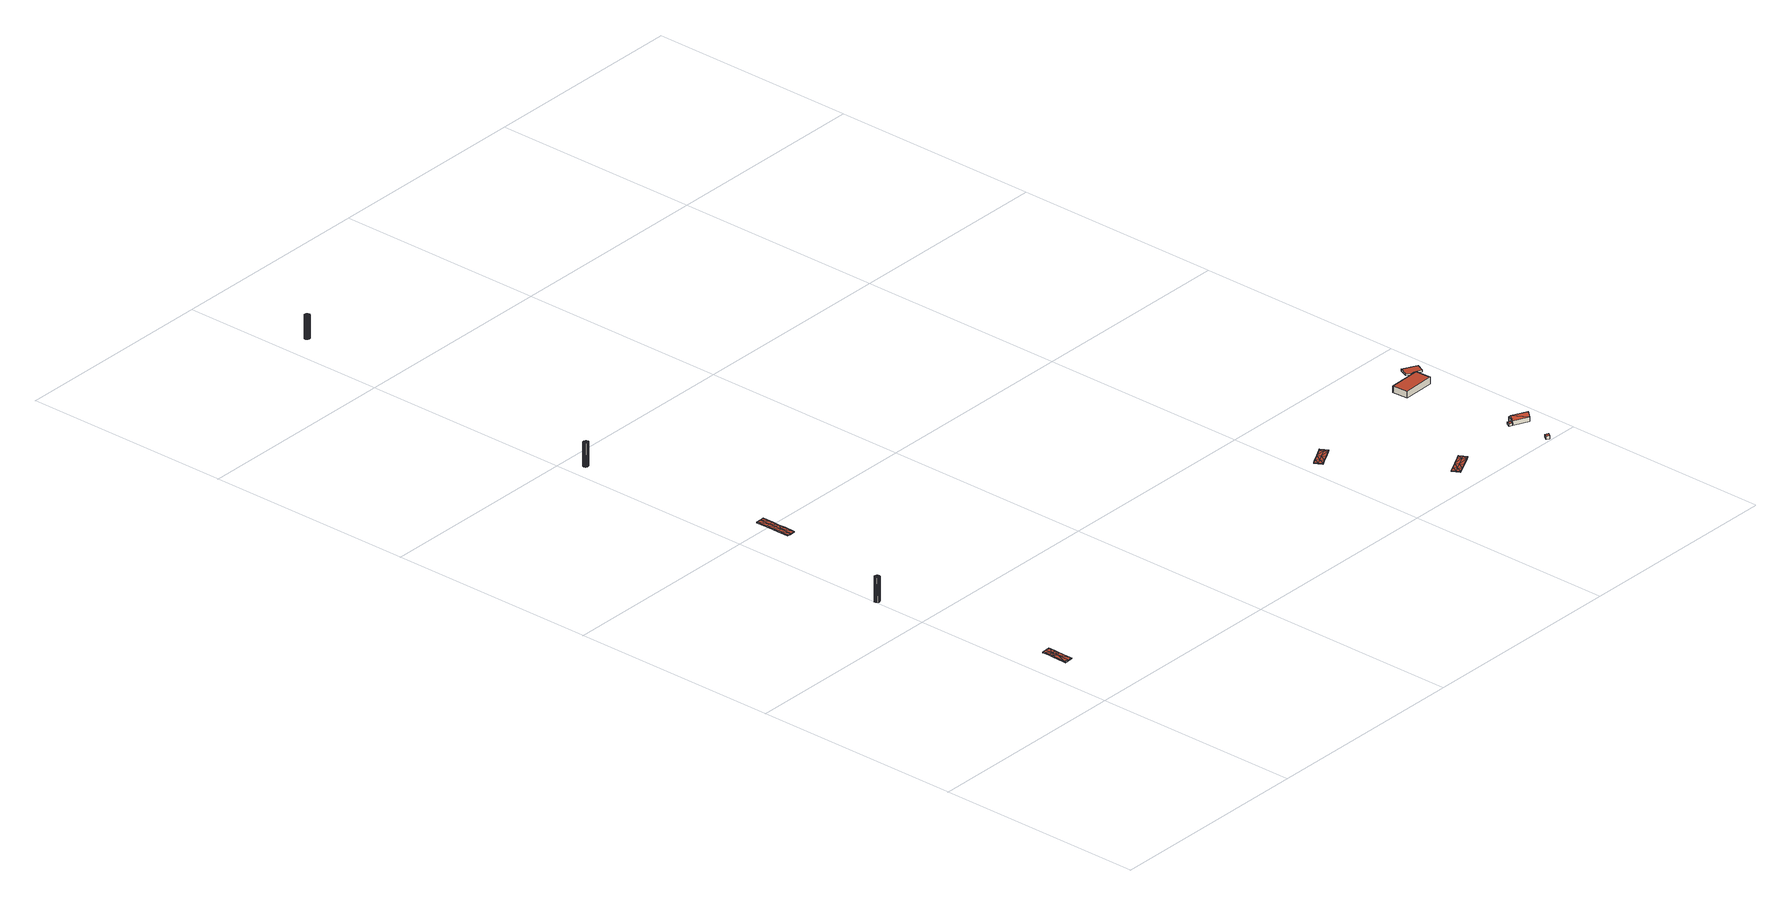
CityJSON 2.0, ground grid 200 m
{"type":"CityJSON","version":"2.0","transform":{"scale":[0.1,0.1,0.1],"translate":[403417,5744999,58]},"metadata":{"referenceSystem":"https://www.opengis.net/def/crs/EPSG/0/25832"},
"CityObjects":{
"building1":{"type":"Building","attributes":{"Geometrietyp2DReferenz":"2000","Gemeindeschluessel":"05558044","function":"53001_1800","roofType":"9999","measuredHeight":1},"geometry":[{"type":"Solid","lod":"2","boundaries":[[[[0,1,2]],[[1,3,2]],[[4,5,0]],[[5,1,0]],[[6,7,4]],[[7,5,4]],[[8,9,6]],[[9,7,6]],[[10,11,8]],[[11,9,8]],[[12,13,10]],[[13,11,10]],[[14,15,12]],[[15,13,12]],[[16,17,14]],[[17,15,14]],[[18,19,16]],[[19,17,16]],[[20,21,18]],[[21,19,18]],[[22,23,20]],[[23,21,20]],[[24,25,22]],[[25,23,22]],[[26,27,24]],[[27,25,24]],[[2,3,26]],[[3,27,26]],[[1,5,3]],[[28,3,5]],[[28,5,7]],[[29,28,7]],[[30,29,7]],[[30,7,9]],[[31,30,9]],[[9,11,31]],[[15,31,11]],[[11,13,15]],[[25,27,3]],[[25,3,28]],[[21,29,30]],[[28,23,25]],[[28,29,23]],[[21,23,29]],[[30,31,21]],[[17,19,15]],[[19,21,31]],[[19,31,15]],[[0,2,4]],[[32,4,2]],[[32,6,4]],[[33,6,32]],[[34,6,33]],[[34,8,6]],[[35,8,34]],[[8,35,10]],[[14,10,35]],[[10,14,12]],[[24,2,26]],[[24,32,2]],[[32,24,22]],[[32,22,33]],[[20,33,22]],[[20,34,33]],[[34,20,35]],[[16,14,18]],[[18,35,20]],[[18,14,35]]]],"semantics":{"surfaces":[{"type":"WallSurface"},{"type":"GroundSurface"},{"type":"RoofSurface"}],"values":[[0,0,0,0,0,0,0,0,0,0,0,0,0,0,0,0,0,0,0,0,0,0,0,0,0,0,0,0,1,1,1,1,1,1,1,1,1,1,1,1,1,1,1,1,1,1,1,1,2,2,2,2,2,2,2,2,2,2,2,2,2,2,2,2,2,2,2,2]]}}]},
"building2":{"type":"Building","attributes":{"Geometrietyp2DReferenz":"1000","Gemeindeschluessel":"05515000","function":"51002_1251","roofType":"9999","measuredHeight":23.58},"geometry":[{"type":"Solid","lod":"2","boundaries":[[[[36,37,38]],[[39,40,41]],[[40,36,41]],[[42,43,39]],[[43,40,39]],[[44,45,42]],[[45,43,42]],[[46,47,44]],[[47,45,44]],[[48,49,46]],[[49,47,46]],[[50,51,48]],[[51,49,48]],[[52,53,50]],[[53,51,50]],[[54,55,52]],[[55,53,52]],[[56,57,54]],[[57,55,54]],[[58,59,56]],[[59,57,56]],[[60,61,58]],[[61,59,58]],[[62,63,60]],[[63,61,60]],[[64,65,62]],[[65,63,62]],[[66,67,64]],[[67,65,64]],[[68,69,66]],[[69,67,66]],[[70,71,68]],[[71,69,68]],[[72,73,70]],[[73,71,70]],[[74,75,72]],[[75,73,72]],[[38,37,74]],[[37,75,74]],[[41,36,38]],[[59,61,57]],[[61,63,57]],[[63,65,57]],[[65,67,57]],[[67,69,57]],[[69,71,57]],[[71,73,57]],[[73,75,57]],[[75,37,57]],[[37,36,57]],[[36,40,57]],[[40,43,57]],[[43,45,57]],[[45,47,57]],[[47,49,57]],[[49,51,57]],[[51,53,57]],[[53,55,57]],[[60,58,62]],[[58,56,62]],[[56,54,62]],[[54,52,62]],[[52,50,62]],[[50,48,62]],[[48,46,62]],[[46,44,62]],[[44,42,62]],[[42,39,62]],[[39,41,62]],[[41,38,62]],[[38,74,62]],[[74,72,62]],[[72,70,62]],[[70,68,62]],[[68,66,62]],[[66,64,62]]]],"semantics":{"surfaces":[{"type":"WallSurface"},{"type":"GroundSurface"},{"type":"RoofSurface"}],"values":[[0,0,0,0,0,0,0,0,0,0,0,0,0,0,0,0,0,0,0,0,0,0,0,0,0,0,0,0,0,0,0,0,0,0,0,0,0,0,0,0,1,1,1,1,1,1,1,1,1,1,1,1,1,1,1,1,1,1,2,2,2,2,2,2,2,2,2,2,2,2,2,2,2,2,2,2]]}}]},
"building3":{"type":"Building","attributes":{"Geometrietyp2DReferenz":"2000","Gemeindeschluessel":"05515000","function":"53001_1800","roofType":"9999","measuredHeight":1},"geometry":[{"type":"Solid","lod":"2","boundaries":[[[[76,77,78]],[[77,79,78]],[[80,81,76]],[[81,77,76]],[[82,83,80]],[[83,81,80]],[[84,85,82]],[[85,83,82]],[[86,87,84]],[[87,85,84]],[[88,89,86]],[[89,87,86]],[[90,91,88]],[[91,89,88]],[[92,93,90]],[[93,91,90]],[[94,95,92]],[[95,93,92]],[[96,97,94]],[[97,95,94]],[[98,99,96]],[[99,97,96]],[[78,79,98]],[[79,99,98]],[[100,79,81]],[[81,79,77]],[[101,100,83]],[[83,100,81]],[[102,101,83]],[[102,83,85]],[[89,102,87]],[[87,102,85]],[[97,99,100]],[[100,99,79]],[[95,97,101]],[[101,97,100]],[[95,101,102]],[[95,102,93]],[[91,93,89]],[[89,93,102]],[[103,80,78]],[[80,76,78]],[[104,82,103]],[[82,80,103]],[[105,82,104]],[[105,84,82]],[[88,86,105]],[[86,84,105]],[[96,103,98]],[[103,78,98]],[[94,104,96]],[[104,103,96]],[[94,105,104]],[[94,92,105]],[[90,88,92]],[[88,105,92]]]],"semantics":{"surfaces":[{"type":"WallSurface"},{"type":"GroundSurface"},{"type":"RoofSurface"}],"values":[[0,0,0,0,0,0,0,0,0,0,0,0,0,0,0,0,0,0,0,0,0,0,0,0,1,1,1,1,1,1,1,1,1,1,1,1,1,1,1,1,2,2,2,2,2,2,2,2,2,2,2,2,2,2,2,2]]}}]},
"building4":{"type":"Building","attributes":{"Geometrietyp2DReferenz":"1000","Gemeindeschluessel":"05515000","function":"51002_1251","roofType":"9999","measuredHeight":22.71},"geometry":[{"type":"Solid","lod":"2","boundaries":[[[[106,107,108]],[[107,109,108]],[[110,111,106]],[[111,107,106]],[[112,113,110]],[[113,111,110]],[[114,115,112]],[[115,113,112]],[[116,117,114]],[[117,115,114]],[[118,119,116]],[[119,117,116]],[[120,121,118]],[[121,119,118]],[[122,123,120]],[[123,121,120]],[[124,125,122]],[[125,123,122]],[[126,127,124]],[[127,125,124]],[[128,129,126]],[[129,127,126]],[[130,131,128]],[[131,129,128]],[[132,133,130]],[[133,131,130]],[[134,135,132]],[[135,133,132]],[[136,137,134]],[[137,135,134]],[[138,139,136]],[[139,137,136]],[[140,141,138]],[[141,139,138]],[[142,143,140]],[[143,141,140]],[[144,145,142]],[[145,143,142]],[[108,109,144]],[[109,145,144]],[[109,107,145]],[[107,111,145]],[[111,113,145]],[[113,115,145]],[[115,117,145]],[[117,119,145]],[[119,121,145]],[[121,123,145]],[[123,125,145]],[[125,127,145]],[[127,129,145]],[[129,131,145]],[[131,133,145]],[[133,135,145]],[[135,137,145]],[[137,139,145]],[[139,141,145]],[[141,143,145]],[[106,108,110]],[[108,144,110]],[[144,142,110]],[[142,140,110]],[[140,138,110]],[[138,136,110]],[[136,134,110]],[[134,132,110]],[[132,130,110]],[[130,128,110]],[[128,126,110]],[[126,124,110]],[[124,122,110]],[[122,120,110]],[[120,118,110]],[[118,116,110]],[[116,114,110]],[[114,112,110]]]],"semantics":{"surfaces":[{"type":"WallSurface"},{"type":"GroundSurface"},{"type":"RoofSurface"}],"values":[[0,0,0,0,0,0,0,0,0,0,0,0,0,0,0,0,0,0,0,0,0,0,0,0,0,0,0,0,0,0,0,0,0,0,0,0,0,0,0,0,1,1,1,1,1,1,1,1,1,1,1,1,1,1,1,1,1,1,2,2,2,2,2,2,2,2,2,2,2,2,2,2,2,2,2,2]]}}]},
"building5":{"type":"Building","attributes":{"Geometrietyp2DReferenz":"1000","Gemeindeschluessel":"05515000","function":"51002_1251","roofType":"9999","measuredHeight":22.07},"geometry":[{"type":"Solid","lod":"2","boundaries":[[[[146,147,148]],[[147,149,148]],[[150,151,146]],[[151,147,146]],[[152,153,150]],[[153,151,150]],[[154,155,152]],[[155,153,152]],[[156,157,154]],[[157,155,154]],[[158,159,156]],[[159,157,156]],[[160,161,158]],[[161,159,158]],[[162,163,160]],[[163,161,160]],[[164,165,162]],[[165,163,162]],[[166,167,164]],[[167,165,164]],[[168,169,166]],[[169,167,166]],[[170,171,168]],[[171,169,168]],[[172,173,170]],[[173,171,170]],[[174,175,172]],[[175,173,172]],[[176,177,174]],[[177,175,174]],[[178,179,176]],[[179,177,176]],[[180,181,178]],[[181,179,178]],[[182,183,180]],[[183,181,180]],[[184,185,182]],[[185,183,182]],[[148,149,184]],[[149,185,184]],[[149,147,185]],[[147,151,185]],[[151,153,185]],[[153,155,185]],[[155,157,185]],[[157,159,185]],[[159,161,185]],[[161,163,185]],[[163,165,185]],[[165,167,185]],[[167,169,185]],[[169,171,185]],[[171,173,185]],[[173,175,185]],[[175,177,185]],[[177,179,185]],[[179,181,185]],[[181,183,185]],[[146,148,150]],[[148,184,150]],[[184,182,150]],[[182,180,150]],[[180,178,150]],[[178,176,150]],[[176,174,150]],[[174,172,150]],[[172,170,150]],[[170,168,150]],[[168,166,150]],[[166,164,150]],[[164,162,150]],[[162,160,150]],[[160,158,150]],[[158,156,150]],[[156,154,150]],[[154,152,150]]]],"semantics":{"surfaces":[{"type":"WallSurface"},{"type":"GroundSurface"},{"type":"RoofSurface"}],"values":[[0,0,0,0,0,0,0,0,0,0,0,0,0,0,0,0,0,0,0,0,0,0,0,0,0,0,0,0,0,0,0,0,0,0,0,0,0,0,0,0,1,1,1,1,1,1,1,1,1,1,1,1,1,1,1,1,1,1,2,2,2,2,2,2,2,2,2,2,2,2,2,2,2,2,2,2]]}}]},
"building6":{"type":"Building","attributes":{"Geometrietyp2DReferenz":"2000","Gemeindeschluessel":"05515000","function":"53001_1800","roofType":"9999","measuredHeight":1},"geometry":[{"type":"Solid","lod":"2","boundaries":[[[[186,187,188]],[[187,189,188]],[[190,191,186]],[[191,187,186]],[[192,193,190]],[[193,191,190]],[[194,195,192]],[[195,193,192]],[[196,197,194]],[[197,195,194]],[[198,199,196]],[[199,197,196]],[[200,201,198]],[[201,199,198]],[[202,203,200]],[[203,201,200]],[[204,205,202]],[[205,203,202]],[[206,207,204]],[[207,205,204]],[[208,209,206]],[[209,207,206]],[[210,211,208]],[[211,209,208]],[[188,189,210]],[[189,211,210]],[[189,187,191]],[[189,191,212]],[[212,191,193]],[[212,193,213]],[[213,193,214]],[[214,193,195]],[[214,195,199]],[[199,195,197]],[[211,189,212]],[[211,212,209]],[[209,212,213]],[[209,213,207]],[[207,213,205]],[[205,213,203]],[[203,213,214]],[[203,214,201]],[[201,214,199]],[[188,190,186]],[[188,215,190]],[[215,192,190]],[[215,216,192]],[[216,217,192]],[[217,194,192]],[[217,198,194]],[[198,196,194]],[[210,215,188]],[[210,208,215]],[[208,216,215]],[[208,206,216]],[[206,204,216]],[[204,202,216]],[[202,217,216]],[[202,200,217]],[[200,198,217]]]],"semantics":{"surfaces":[{"type":"WallSurface"},{"type":"GroundSurface"},{"type":"RoofSurface"}],"values":[[0,0,0,0,0,0,0,0,0,0,0,0,0,0,0,0,0,0,0,0,0,0,0,0,0,0,1,1,1,1,1,1,1,1,1,1,1,1,1,1,1,1,1,2,2,2,2,2,2,2,2,2,2,2,2,2,2,2,2,2]]}}]},
"building7":{"type":"Building","attributes":{"Geometrietyp2DReferenz":"2000","Gemeindeschluessel":"05515000","function":"53001_1800","roofType":"9999","measuredHeight":1},"geometry":[{"type":"Solid","lod":"2","boundaries":[[[[218,219,220]],[[219,221,220]],[[222,223,218]],[[223,219,218]],[[224,225,222]],[[225,223,222]],[[226,227,224]],[[227,225,224]],[[228,229,226]],[[229,227,226]],[[230,231,228]],[[231,229,228]],[[232,233,230]],[[233,231,230]],[[234,235,232]],[[235,233,232]],[[236,237,234]],[[237,235,234]],[[238,239,236]],[[239,237,236]],[[240,241,238]],[[241,239,238]],[[242,243,240]],[[243,241,240]],[[220,221,242]],[[221,243,242]],[[221,219,223]],[[221,223,244]],[[244,223,225]],[[244,225,245]],[[245,225,246]],[[246,225,227]],[[246,227,229]],[[246,229,231]],[[243,221,244]],[[243,244,241]],[[241,244,245]],[[241,245,239]],[[239,245,237]],[[237,245,235]],[[235,245,246]],[[235,246,231]],[[235,231,233]],[[220,222,218]],[[220,247,222]],[[247,224,222]],[[247,248,224]],[[248,249,224]],[[249,226,224]],[[249,228,226]],[[249,230,228]],[[242,247,220]],[[242,240,247]],[[240,248,247]],[[240,238,248]],[[238,236,248]],[[236,234,248]],[[234,249,248]],[[234,230,249]],[[234,232,230]]]],"semantics":{"surfaces":[{"type":"WallSurface"},{"type":"GroundSurface"},{"type":"RoofSurface"}],"values":[[0,0,0,0,0,0,0,0,0,0,0,0,0,0,0,0,0,0,0,0,0,0,0,0,0,0,1,1,1,1,1,1,1,1,1,1,1,1,1,1,1,1,1,2,2,2,2,2,2,2,2,2,2,2,2,2,2,2,2,2]]}}]},
"building8":{"type":"Building","attributes":{"Gemeindeschluessel":"05515000","Geometrietyp2DReferenz":"3000","function":"51009_1610","roofType":"2100","measuredHeight":2.96},"geometry":[{"type":"Solid","lod":"2","boundaries":[[[[250,251,252,253]],[[254,255,251,250]],[[256,257,255,254]],[[253,252,257,256]],[[254,250,253,256]],[[251,255,257,252]]]],"semantics":{"surfaces":[{"type":"WallSurface"},{"type":"RoofSurface"},{"type":"GroundSurface"}],"values":[[0,0,0,0,1,2]]}}]},
"building9":{"type":"Building","attributes":{"Gemeindeschluessel":"05515000","Geometrietyp2DReferenz":"3000","function":"31001_2700","roofType":"2100","measuredHeight":2.43},"geometry":[{"type":"Solid","lod":"2","boundaries":[[[[258,259,260,261]],[[262,263,259,258]],[[264,265,263,262]],[[261,260,265,264]],[[262,258,261,264]],[[259,263,265,260]]]],"semantics":{"surfaces":[{"type":"WallSurface"},{"type":"RoofSurface"},{"type":"GroundSurface"}],"values":[[0,0,0,0,1,2]]}}]},
"building10":{"type":"Building","attributes":{"Gemeindeschluessel":"05515000","Geometrietyp2DReferenz":"3000","function":"31001_2700","roofType":"5000","measuredHeight":7.71},"geometry":[{"type":"Solid","lod":"2","boundaries":[[[[266,267,259,268]],[[269,270,267,266]],[[271,272,270,269]],[[273,263,272,271]],[[268,259,263,273]],[[266,274,275,276,269]],[[276,275,271]],[[275,273,271]],[[274,266,268]],[[275,274,268,273]],[[276,271,269]],[[267,270,272,263,259]]]],"semantics":{"surfaces":[{"type":"WallSurface"},{"type":"RoofSurface"},{"type":"GroundSurface"}],"values":[[0,0,0,0,0,1,1,1,0,0,0,2]]}}]},
"building11":{"type":"Building","attributes":{"Gemeindeschluessel":"05515000","Geometrietyp2DReferenz":"3000","function":"31001_2000","roofType":"1000","measuredHeight":6.22},"geometry":[{"type":"Solid","lod":"2","boundaries":[[[[277,278,279,280]],[[281,282,278,277]],[[283,284,282,281]],[[280,279,284,283]],[[281,277,280,283]],[[278,282,284,279]]]],"semantics":{"surfaces":[{"type":"WallSurface"},{"type":"RoofSurface"},{"type":"GroundSurface"}],"values":[[0,0,0,0,1,2]]}}]},
"building12":{"type":"Building","attributes":{"Gemeindeschluessel":"05515000","Geometrietyp2DReferenz":"3000","function":"51003_1201","roofType":"1000","measuredHeight":1.75},"geometry":[{"type":"Solid","lod":"2","boundaries":[[[[285,286,287,288]],[[289,290,286,285]],[[291,292,290,289]],[[293,294,292,291]],[[295,296,294,293]],[[288,287,296,295]],[[293,291,289,285,288,295]],[[286,290,292,294,296,287]]]],"semantics":{"surfaces":[{"type":"WallSurface"},{"type":"RoofSurface"},{"type":"GroundSurface"}],"values":[[0,0,0,0,0,0,1,2]]}}]}
},
"vertices":[
[282,847,71],[282,847,61],[242,847,71],[242,847,61],[282,833,72],[282,833,62],[282,769,72],[282,769,62],[282,737,72],[282,737,62],[281,614,71],[281,614,61],[281,593,71],[281,593,61],[241,593,71],[241,593,61],[201,593,71],[201,593,61],[201,614,71],[201,614,61],[202,738,72],[202,738,62],[202,770,72],[202,770,62],[202,833,72],[202,833,62],[202,847,71],[202,847,61],[242,784,62],[242,770,62],[242,737,62],[242,716,62],[242,784,72],[242,770,72],[242,737,72],[242,716,72],
[9,2493,8],[15,2489,8],[15,2489,244],[4,2500,244],[4,2500,8],[9,2493,244],[2,2507,244],[2,2507,8],[2,2515,244],[2,2515,8],[4,2523,244],[4,2523,8],[9,2529,244],[9,2529,8],[15,2533,244],[15,2533,8],[22,2536,244],[22,2536,8],[30,2536,244],[30,2536,8],[38,2533,244],[38,2533,8],[44,2529,244],[44,2529,8],[49,2523,244],[49,2523,8],[51,2515,244],[51,2515,8],[51,2507,244],[51,2507,8],[49,2500,244],[49,2500,8],[44,2493,244],[44,2493,8],[38,2489,244],[38,2489,8],[30,2486,244],[30,2486,8],[22,2486,244],[22,2486,8],
[377,4059,71],[377,4059,61],[337,4059,71],[337,4059,61],[377,3953,72],[377,3953,62],[376,3886,72],[376,3886,62],[376,3825,72],[376,3825,62],[376,3719,71],[376,3719,61],[336,3719,71],[336,3719,61],[296,3719,71],[296,3719,61],[296,3826,72],[296,3826,62],[296,3886,72],[296,3886,62],[297,3953,72],[297,3953,62],[297,4059,71],[297,4059,61],[337,3953,62],[336,3886,62],[336,3826,62],[337,3953,72],[336,3886,72],[336,3826,72],
[176,5824,240],[176,5824,13],[172,5830,240],[172,5830,13],[179,5816,240],[179,5816,13],[179,5809,240],[179,5809,13],[176,5801,240],[176,5801,13],[172,5795,240],[172,5795,13],[165,5790,240],[165,5790,13],[158,5788,240],[158,5788,13],[150,5788,240],[150,5788,13],[143,5790,240],[143,5790,13],[136,5795,240],[136,5795,13],[132,5801,240],[132,5801,13],[129,5809,240],[129,5809,13],[129,5816,240],[129,5816,13],[132,5824,240],[132,5824,13],[136,5830,240],[136,5830,13],[143,5835,240],[143,5835,13],[150,5837,240],[150,5837,13],[158,5837,240],[158,5837,13],[165,5835,240],[165,5835,13],
[274,8962,239],[274,8962,19],[270,8968,239],[270,8968,19],[277,8954,239],[277,8954,19],[277,8946,239],[277,8946,19],[274,8939,239],[274,8939,19],[270,8933,239],[270,8933,19],[263,8928,239],[263,8928,19],[256,8926,239],[256,8926,19],[248,8926,239],[248,8926,19],[241,8928,239],[241,8928,19],[234,8933,239],[234,8933,19],[230,8939,239],[230,8939,19],[227,8946,239],[227,8946,19],[227,8954,239],[227,8954,19],[230,8962,239],[230,8962,19],[234,8968,239],[234,8968,19],[241,8972,239],[241,8972,19],[248,8975,239],[248,8975,19],[256,8975,239],[256,8975,19],[263,8972,239],[263,8972,19],
[4134,1245,15],[4134,1245,5],[4153,1210,15],[4153,1210,5],[4176,1267,16],[4176,1267,6],[4239,1301,16],[4239,1301,6],[4312,1341,15],[4312,1341,5],[4336,1355,15],[4336,1355,5],[4356,1320,15],[4356,1320,5],[4375,1284,15],[4375,1284,5],[4350,1271,15],[4350,1271,5],[4278,1231,16],[4278,1231,6],[4277,1231,16],[4277,1231,6],[4214,1197,16],[4214,1197,6],[4172,1174,15],[4172,1174,5],[4195,1232,6],[4258,1266,6],[4331,1306,5],[4195,1232,16],[4258,1266,16],[4331,1306,15],
[4772,283,22],[4772,283,12],[4790,247,22],[4790,247,12],[4815,304,23],[4815,304,13],[4876,335,23],[4876,335,13],[4955,377,23],[4955,377,13],[4998,399,22],[4998,399,12],[5016,364,22],[5016,364,12],[5035,328,22],[5035,328,12],[4993,306,23],[4993,306,13],[4913,264,23],[4913,264,13],[4912,264,23],[4912,264,13],[4851,233,23],[4851,233,13],[4808,211,22],[4808,211,12],[4833,269,13],[4894,300,13],[4974,342,13],[4833,269,23],[4894,300,23],[4974,342,23],
[5680,23,45],[5680,23,19],[5708,4,19],[5708,4,49],[5702,57,45],[5702,57,19],[5730,38,49],[5730,38,19],
[5697,426,38],[5697,426,14],[5669,439,14],[5669,439,36],[5679,389,38],[5679,389,14],[5652,402,36],[5652,402,14],
[5712,458,58],[5712,458,14],[5697,426,58],[5855,391,58],[5855,391,14],[5822,322,58],[5822,322,14],[5679,389,58],[5697,426,89],[5696,424,91],[5838,356,91],
[5754,1511,79],[5754,1511,16],[5446,1501,16],[5446,1501,79],[5759,1360,79],[5759,1360,16],[5452,1350,79],[5452,1350,16],
[5902,1614,35],[5902,1614,18],[5762,1682,18],[5762,1682,35],[5865,1538,35],[5865,1538,18],[5799,1569,35],[5799,1569,18],[5764,1568,35],[5764,1568,18],[5727,1603,35],[5727,1603,18]
]}
